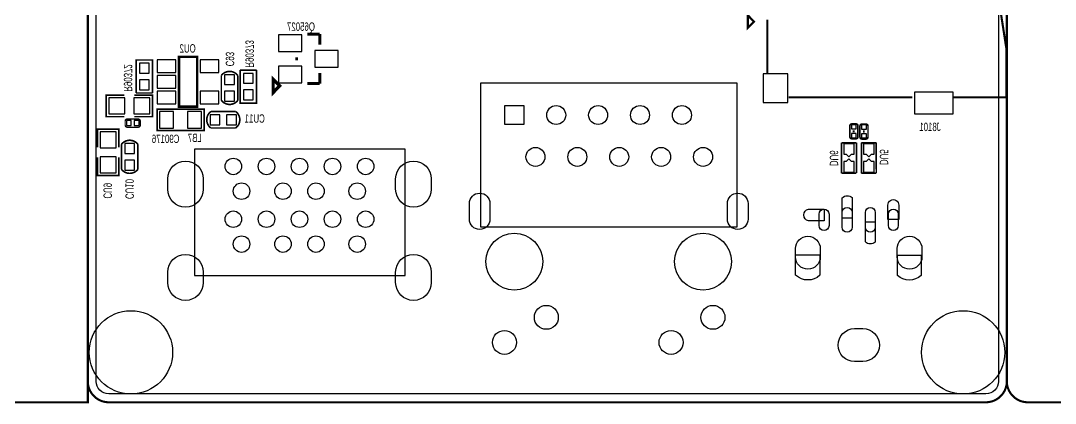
# Model space of a CAD drawing. Extents: x -74 to 86, y -67 to 30.
# Drawn here: x -37.1 to 25.6, y -67.1 to -43.9 of the extents above; entities that cross this region are included whole.
import ezdxf
from ezdxf.enums import TextEntityAlignment as Align

# ---------------------------------------------------------------- set-up
doc = ezdxf.new("R2010")
doc.units = 0
for name, color, linetype in [('BG_OUTLINE', 3, 'CONTINUOUS'), ('PG_SILKSCREEN_BOTTOM', 6, 'CONTINUOUS'), ('PG_SOLDERMASK_BOTTOM', 5, 'CONTINUOUS'), ('PIN_SOLDERMASK_BOTTOM', 7, 'CONTINUOUS'), ('RD_SILKSCREEN_BOTTOM', 8, 'CONTINUOUS'), ('RKI_ALL', 9, 'CONTINUOUS')]:
    doc.layers.add(name, color=color, linetype=linetype)

msp = doc.modelspace()

# ---------------------------------------------------------------- linework, layer by layer
at = {"layer": 'BG_OUTLINE'}
for points in [[(22.651974, -65.801494, -0.414214), (21.381974, -67.071494), (-31.780226, -67.071494, -0.414214), (-33.050226, -65.801494), (-33.050226, 22.658578, -0.414214), (-31.780226, 23.928578), (21.381974, 23.928578, -0.414214), (22.651974, 22.658578)], [(21.381974, 23.928578), (-31.780226, 23.928578, 0.414214), (-33.050226, 22.658578), (-33.050226, -65.801494, 0.414214), (-31.780226, -67.071494), (21.381974, -67.071494, 0.414214), (22.651974, -65.801494), (22.651974, 22.658578, 0.414214)]]:
    msp.add_lwpolyline(points, format="xyb", close=True, dxfattribs=at)
at = {"layer": 'BG_OUTLINE', "const_width": 0.127}
for points in [[(22.651974, 22.658578), (22.651974, -65.801494, -0.414214), (21.381974, -67.071494), (-31.780226, -67.071494)], [(-31.780226, -67.071494, -0.414214), (-33.050226, -65.801494), (-33.050226, 10.360406)], [(-33.050226, -65.801494), (-33.050226, -67.071494), (-39.626794, -67.071494, -0.414214), (-40.896794, -65.801494)], [(22.651974, -65.801494, 0.414214), (23.921974, -67.071494)]]:
    msp.add_lwpolyline(points, format="xyb", dxfattribs=at)
for points in [[(22.651974, 22.658578), (22.651974, -65.801494)], [(77.287374, -67.071494), (23.921974, -67.071494)]]:
    msp.add_lwpolyline(points, dxfattribs=at)
at = {"layer": 'PG_SILKSCREEN_BOTTOM'}
for points, const_width in [([(19.533362, -33.77057), (21.933662, -33.77057), (21.933662, -41.17213), (22.632162, -45.67047), (22.632162, -48.57115)], 0.12954), ([(8.133842, -47.17161), (8.133842, -43.87215)], 0.12954), ([(-18.99031, -44.739814), (-19.73961, -44.739814)], 0.1778), ([(-18.99031, -45.390054), (-18.99031, -44.739814)], 0.1778), ([(-30.126686, -48.31207), (-30.126686, -46.31055), (-29.125926, -46.31055), (-29.125926, -48.31207)], 0.09906), ([(-20.39239, -46.340014), (-20.39239, -46.141894)], 0.1778), ([(-23.824946, -46.92142), (-22.824186, -46.92142)], 0.09906), ([(-22.824186, -46.92142), (-22.824186, -48.92294), (-23.824946, -48.92294), (-23.824946, -46.92142)], 0.09906), ([(-18.99031, -47.742094), (-18.99031, -47.091854)], 0.1778), ([(-24.958548, -48.753268), (-24.958548, -47.254668)], 0.09906), ([(-23.957788, -47.254668), (-23.957788, -48.753268)], 0.09906), ([(-19.73961, -47.742094), (-18.99031, -47.742094)], 0.1778), ([(-29.125926, -48.31207), (-30.126686, -48.31207)], 0.09906), ([(-30.83052, -48.44796), (-31.93034, -48.44796), (-31.93034, -49.74844), (-30.83052, -49.74844)], 0.09906), ([(-30.23108, -48.44796), (-29.13126, -48.44796), (-29.13126, -49.74844), (-30.23108, -49.74844)], 0.09906), ([(16.932402, -48.57115), (9.431782, -48.57115)], 0.12954), ([(22.632162, -48.57115), (19.431762, -48.57115)], 0.12954), ([(-25.5905, -49.43602), (-24.0919, -49.43602)], 0.09906), ([(-30.78734, -50.02022), (-30.78734, -50.25898)], 0.07874), ([(-32.470344, -51.614832), (-32.470344, -50.515012), (-31.169864, -50.515012), (-31.169864, -51.614832)], 0.09906), ([(-24.0919, -50.43678), (-25.5905, -50.43678)], 0.09906), ([(13.316966, -50.633376), (13.428726, -50.633376)], 0.12954), ([(13.926566, -50.646076), (14.038326, -50.646076)], 0.12954), ([(-31.013908, -52.934362), (-31.013908, -51.433222)], 0.09906), ([(-30.013148, -51.433222), (-30.013148, -52.934362)], 0.09906), ([(12.633452, -51.328574), (13.533628, -51.328574)], 0.100076), ([(12.63396, -53.175408), (12.63396, -51.326288)], 0.100076), ([(13.258546, -51.093116), (13.507466, -51.093116)], 0.09906), ([(13.53058, -51.331368), (13.53312, -53.170328)], 0.100076), ([(13.842492, -51.328574), (14.742668, -51.328574)], 0.100076), ([(13.843, -53.175408), (13.843, -51.326288)], 0.100076), ([(13.868146, -51.105816), (14.117066, -51.105816)], 0.09906), ([(14.73962, -51.331368), (14.74216, -53.170328)], 0.100076), ([(-32.470344, -52.214272), (-32.470344, -53.314092), (-31.169864, -53.314092), (-31.169864, -52.214272)], 0.09906), ([(13.533628, -53.173122), (12.633452, -53.173122)], 0.100076), ([(14.742668, -53.173122), (13.842492, -53.173122)], 0.100076)]:
    msp.add_lwpolyline(points, dxfattribs=dict(at, const_width=const_width))
for points, const_width in [([(7.330694, -43.988736), (6.952234, -44.367196), (6.952234, -43.597576)], 0.12954), ([(-27.526488, -49.144428), (-26.426668, -49.144428), (-26.426668, -46.124368), (-27.526488, -46.124368)], 0.14986), ([(-21.41855, -47.881794), (-21.81733, -48.283114), (-21.81733, -47.483014)], 0.20066), ([(-26.00198, -49.28616), (-28.85186, -49.28616), (-28.85186, -50.58664), (-26.00198, -50.58664)], 0.09906)]:
    msp.add_lwpolyline(points, close=True, dxfattribs=dict(at, const_width=const_width))
for points, const_width in [([(-24.958548, -47.254668, -0.504821), (-23.957788, -47.254668)], 0.09906), ([(-24.958548, -48.753268, 0.505878), (-23.957788, -48.753268)], 0.09906), ([(-25.5905, -49.43602, 0.505878), (-25.5905, -50.43678)], 0.09906), ([(-24.0919, -49.43602, -0.504821), (-24.0919, -50.43678)], 0.09906), ([(-29.9974, -49.89068), (-30.6578, -49.89068, 0.42804), (-30.78734, -50.02022)], 0.07874), ([(-29.86786, -50.25898), (-29.86786, -50.02022, 0.42804), (-29.9974, -49.89068)], 0.07874), ([(13.507466, -50.183796), (13.258546, -50.183796, 0.396798), (13.139166, -50.303176)], 0.09906), ([(13.626846, -50.973736), (13.626846, -50.303176, 0.397554), (13.507466, -50.183796)], 0.09906), ([(14.117066, -50.196496), (13.868146, -50.196496, 0.396798), (13.748766, -50.315876)], 0.09906), ([(14.236446, -50.986436), (14.236446, -50.315876, 0.397554), (14.117066, -50.196496)], 0.09906), ([(-30.78734, -50.25898, 0.42804), (-30.6578, -50.38852)], 0.07874), ([(-30.6578, -50.38852), (-29.9974, -50.38852, 0.42804), (-29.86786, -50.25898)], 0.07874), ([(13.139166, -50.303176), (13.139166, -50.973736, 0.395283), (13.258546, -51.093116)], 0.09906), ([(13.748766, -50.315876), (13.748766, -50.986436, 0.395283), (13.868146, -51.105816)], 0.09906), ([(-31.013908, -51.433222, -0.50546), (-30.013148, -51.433222)], 0.09906), ([(13.507466, -51.093116, 0.396032), (13.626846, -50.973736)], 0.09906), ([(14.117066, -51.105816, 0.396032), (14.236446, -50.986436)], 0.09906), ([(-31.013908, -52.934362, 0.503778), (-30.013148, -52.934362)], 0.09906)]:
    msp.add_lwpolyline(points, format="xyb", dxfattribs=dict(at, const_width=const_width))
for points in [[(-9.2456, -47.7266), (-9.2456, -56.4388), (6.2992, -56.4388), (6.2992, -47.7266)], [(-26.5938, -51.7144), (-26.5938, -59.3852), (-13.8176, -59.3852), (-13.8176, -51.7144)]]:
    msp.add_lwpolyline(points, close=True, dxfattribs=at)
at = {"layer": 'PG_SOLDERMASK_BOTTOM'}
for points in [[(13.273278, -55.90032), (12.673838, -55.90032), (12.673838, -54.67604, -0.417919), (13.273278, -54.6608)], [(16.100298, -55.9943), (15.439898, -55.9943), (15.439898, -55.118, -1.016284), (16.100298, -55.118)], [(10.634218, -56.0705, -0.803396), (10.634218, -55.35168), (11.584178, -55.35168), (11.584178, -56.0705)], [(14.675358, -57.35066, -0.38786), (14.075918, -57.34812), (14.075918, -56.11876), (14.675358, -56.11876)], [(11.322558, -59.36996, -0.387596), (9.849358, -59.36742), (9.849358, -58.13806), (11.322558, -58.13806)], [(17.459198, -59.38266, -0.388118), (16.019018, -59.38012), (16.019018, -58.15076), (17.459198, -58.15076)]]:
    msp.add_lwpolyline(points, format="xyb", close=True, dxfattribs=at)
at = {"layer": 'PIN_SOLDERMASK_BOTTOM'}
for points in [[(-21.5011, -45.801534), (-20.08124, -45.801534), (-20.08124, -44.780454), (-21.5011, -44.780454)], [(-19.30146, -46.751494), (-17.8816, -46.751494), (-17.8816, -45.730414), (-19.30146, -45.730414)], [(-28.848558, -46.303438), (-28.848558, -47.062898), (-27.708098, -47.062898), (-27.708098, -46.303438)], [(-26.247598, -46.303438), (-26.247598, -47.062898), (-25.107138, -47.062898), (-25.107138, -46.303438)], [(-29.926026, -47.11065), (-29.326586, -47.11065), (-29.326586, -46.51121), (-29.926026, -46.51121)], [(-21.5011, -47.701454), (-20.08124, -47.701454), (-20.08124, -46.680374), (-21.5011, -46.680374)], [(-29.926026, -48.11141), (-29.326586, -48.11141), (-29.326586, -47.51197), (-29.926026, -47.51197)], [(-28.848558, -47.253398), (-28.848558, -48.012858), (-27.708098, -48.012858), (-27.708098, -47.253398)], [(-24.158448, -47.203868), (-24.757888, -47.203868), (-24.757888, -47.803308), (-24.158448, -47.803308)], [(-23.024846, -47.12208), (-23.624286, -47.12208), (-23.624286, -47.72152), (-23.024846, -47.72152)], [(9.382252, -47.15764), (7.881112, -47.15764), (7.881112, -48.88738), (9.382252, -48.88738)], [(-28.848558, -48.203358), (-28.848558, -48.962818), (-27.708098, -48.962818), (-27.708098, -48.203358)], [(-26.247598, -48.203358), (-26.247598, -48.962818), (-25.107138, -48.962818), (-25.107138, -48.203358)], [(-24.158448, -48.204628), (-24.757888, -48.204628), (-24.757888, -48.804068), (-24.158448, -48.804068)], [(-23.024846, -48.12284), (-23.624286, -48.12284), (-23.624286, -48.72228), (-23.024846, -48.72228)], [(19.402552, -48.26127), (17.063212, -48.26127), (17.063212, -49.58207), (19.402552, -49.58207)], [(-31.7754, -49.58334), (-30.80512, -49.58334), (-30.80512, -48.61306), (-31.7754, -48.61306)], [(-30.25648, -49.58334), (-29.2862, -49.58334), (-29.2862, -48.61306), (-30.25648, -48.61306)], [(-27.85745, -50.43678), (-27.85745, -49.43602), (-28.70835, -49.43602), (-28.70835, -50.43678)], [(-26.15565, -50.43678), (-26.15565, -49.43602), (-27.00655, -49.43602), (-27.00655, -50.43678)], [(-7.775702, -50.224944), (-7.775702, -49.074324), (-6.625082, -49.074324), (-6.625082, -50.224944)], [(-30.71622, -49.98974), (-30.71622, -50.28946), (-30.4165, -50.28946), (-30.4165, -49.98974)], [(-30.2387, -49.98974), (-30.2387, -50.28946), (-29.93898, -50.28946), (-29.93898, -49.98974)], [(-25.04186, -50.23612), (-25.04186, -49.63668), (-25.6413, -49.63668), (-25.6413, -50.23612)], [(-24.0411, -50.23612), (-24.0411, -49.63668), (-24.64054, -49.63668), (-24.64054, -50.23612)], [(-31.334964, -51.640232), (-31.334964, -50.669952), (-32.305244, -50.669952), (-32.305244, -51.640232)], [(13.228066, -50.488596), (13.527786, -50.488596), (13.527786, -50.239676), (13.228066, -50.239676)], [(13.228066, -51.027076), (13.527786, -51.027076), (13.527786, -50.778156), (13.228066, -50.778156)], [(13.837666, -50.501296), (14.137386, -50.501296), (14.137386, -50.252376), (13.837666, -50.252376)], [(13.837666, -51.039776), (14.137386, -51.039776), (14.137386, -50.790856), (13.837666, -50.790856)], [(-30.213808, -51.384962), (-30.813248, -51.384962), (-30.813248, -51.984402), (-30.213808, -51.984402)], [(12.7635, -52.027328), (12.92352, -52.027328), (13.08354, -52.187348), (13.24356, -52.027328), (13.40358, -52.027328), (13.40358, -51.389788), (12.7635, -51.389788)], [(13.97254, -52.027328), (14.13256, -52.027328), (14.29258, -52.187348), (14.4526, -52.027328), (14.61262, -52.027328), (14.61262, -51.389788), (13.97254, -51.389788)], [(-31.334964, -53.159152), (-31.334964, -52.188872), (-32.305244, -52.188872), (-32.305244, -53.159152)], [(-30.213808, -52.385722), (-30.813248, -52.385722), (-30.813248, -52.985162), (-30.213808, -52.985162)], [(13.40358, -52.474368), (13.24356, -52.474368), (13.08354, -52.314348), (12.92352, -52.474368), (12.7635, -52.474368), (12.7635, -53.111908), (13.40358, -53.111908)], [(14.61262, -52.474368), (14.4526, -52.474368), (14.29258, -52.314348), (14.13256, -52.474368), (13.97254, -52.474368), (13.97254, -53.111908), (14.61262, -53.111908)]]:
    msp.add_lwpolyline(points, close=True, dxfattribs=at)
for points in [[(-28.210256, -54.153054), (-28.210256, -53.523134, -1), (-26.051256, -53.523134), (-26.051256, -54.153054, -1)], [(-14.392656, -54.153054), (-14.392656, -53.523134, -1), (-12.233656, -53.523134), (-12.233656, -54.153054, -1)], [(-8.676132, -55.014114), (-8.676132, -55.964074, -1), (-9.925812, -55.964074), (-9.925812, -55.014114, -1)], [(6.965188, -55.014114), (6.965188, -55.964074, -1), (5.715508, -55.964074), (5.715508, -55.014114, -1)], [(11.274298, -56.35498), (11.274298, -55.65394, -1), (11.873738, -55.65394), (11.873738, -56.35498, -1)], [(12.673838, -56.45531), (12.673838, -55.55361, -1), (13.273278, -55.55361), (13.273278, -56.45531, -1)], [(14.075918, -56.45531), (14.075918, -55.55361, -1), (14.675358, -55.55361), (14.675358, -56.45531, -1)], [(15.475458, -56.35498), (15.475458, -55.65394, -1), (16.074898, -55.65394), (16.074898, -56.35498, -1)], [(9.843008, -58.25236), (9.843008, -57.75452, -1), (11.344148, -57.75452), (11.344148, -58.25236, -1)], [(16.005048, -58.25236), (16.005048, -57.75452, -1), (17.506188, -57.75452), (17.506188, -58.25236, -1)], [(-28.210256, -59.812174), (-28.210256, -59.182254, -1), (-26.051256, -59.182254), (-26.051256, -59.812174, -1)], [(-14.392656, -59.812174), (-14.392656, -59.182254, -1), (-12.233656, -59.182254), (-12.233656, -59.812174, -1)], [(13.424408, -62.60465), (13.924788, -62.60465, -1), (13.924788, -64.60363), (13.424408, -64.60363, -1)]]:
    msp.add_lwpolyline(points, format="xyb", close=True, dxfattribs=at)
for centre, radius in [((-4.660392, -49.649634), 0.57531), ((-2.120392, -49.649634), 0.57531), ((0.419608, -49.649634), 0.57531), ((2.959608, -49.649634), 0.57531), ((-5.920232, -52.189634), 0.57531), ((-3.380232, -52.189634), 0.57531), ((-0.840232, -52.189634), 0.57531), ((1.699768, -52.189634), 0.57531), ((4.239768, -52.189634), 0.57531), ((-24.232616, -52.766214), 0.50038), ((-22.220936, -52.766214), 0.50038), ((-20.221956, -52.766214), 0.50038), ((-18.222976, -52.766214), 0.50038), ((-16.211296, -52.766214), 0.50038), ((-23.732236, -54.267354), 0.50038), ((-21.222716, -54.267354), 0.50038), ((-19.221196, -54.267354), 0.50038), ((-16.721836, -54.267354), 0.50038), ((-24.232616, -55.966614), 0.50038), ((-22.220936, -55.966614), 0.50038), ((-20.221956, -55.966614), 0.50038), ((-18.222976, -55.966614), 0.50038), ((-16.211296, -55.966614), 0.50038), ((-23.732236, -57.477914), 0.50038), ((-21.222716, -57.477914), 0.50038), ((-19.221196, -57.477914), 0.50038), ((-16.721836, -57.477914), 0.50038), ((-7.200392, -58.539634), 1.72466), ((4.239768, -58.539634), 1.72466), ((-5.259832, -61.920374), 0.72517), ((4.839208, -61.920374), 0.72517), ((-30.439106, -64.043306), 2.52476), ((20.00504, -64.043306), 2.52476), ((-7.799832, -63.439294), 0.72517), ((2.299208, -63.439294), 0.72517)]:
    msp.add_circle(centre, radius, dxfattribs=at)
at = {"layer": 'RKI_ALL'}
msp.add_lwpolyline([(-31.780226, -66.563494, -0.414214), (-32.542226, -65.801494), (-32.542226, 22.658578, -0.414214), (-31.780226, 23.420578), (21.381974, 23.420578, -0.414214), (22.143974, 22.658578), (22.143974, -65.801494, -0.414214), (21.381974, -66.563494)], format="xyb", close=True, dxfattribs=at)

# ---------------------------------------------------------------- texts
at = {"layer": 'RD_SILKSCREEN_BOTTOM', "text_generation_flag": 2, "width": 0.7}
for s, p in [('Q65027', (-19.284442, -44.540932)), ('CU11', (-22.32533, -50.11547)), ('J8101', (18.6436, -50.6222)), ('LB7', (-26.142442, -51.288696)), ('C90176', (-27.50312, -51.346608))]:
    msp.add_text(s, height=0.508, dxfattribs=at).set_placement(p)
for s, p in [('R90373', (-23.496778, -46.772322)), ('C93', (-24.688038, -46.693074)), ('R90372', (-30.867858, -48.238918)), ('DU6', (11.92149, -52.74691)), ('DU5', (14.953742, -52.681886)), ('CU9', (-32.10052, -54.71668)), ('CU10', (-30.7721, -54.74462))]:
    msp.add_text(s, height=0.508, rotation=270, dxfattribs=at).set_placement(p)
msp.add_text('OU2', height=0.508, dxfattribs=at).set_placement((-27.002232, -45.861986), align=Align.CENTER)

doc.saveas('drawing.dxf')
